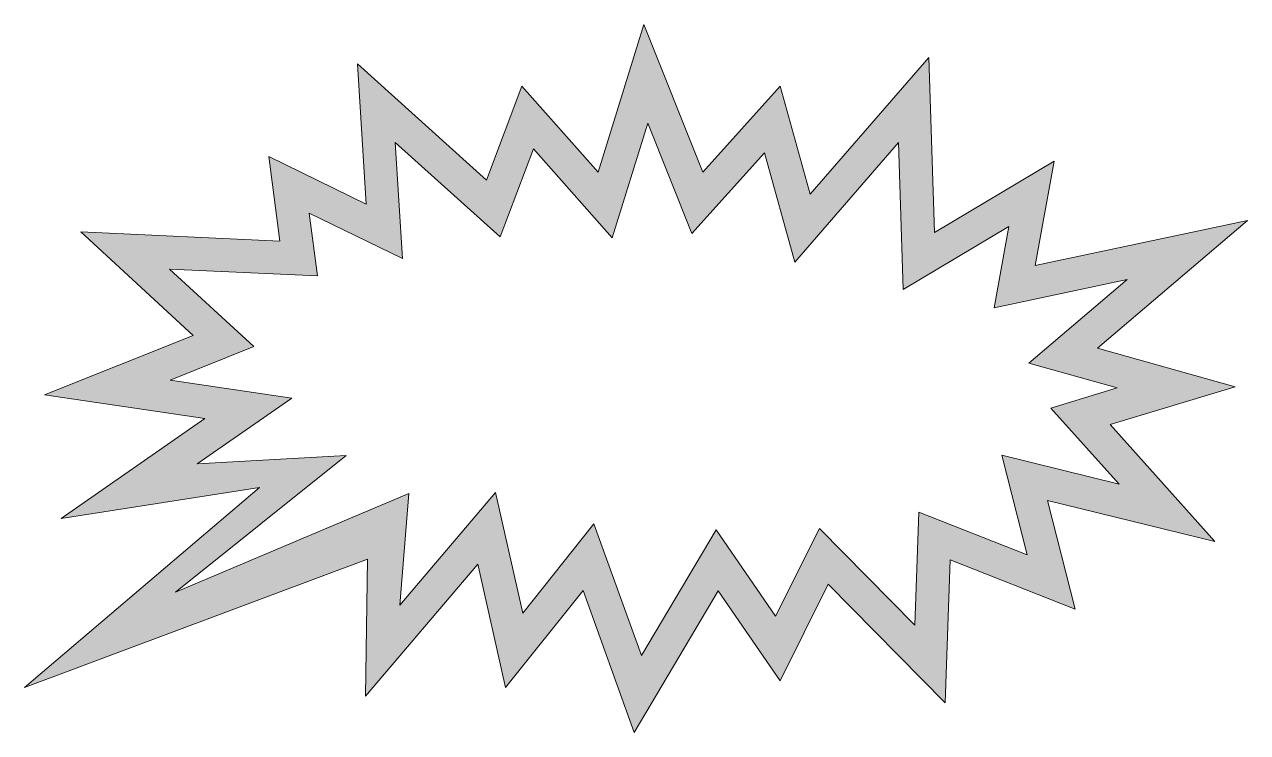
# Model space of a CAD drawing. Header units: inches. Extents: x 0 to 102, y 0 to 59.
import ezdxf

# ---------------------------------------------------------------- set-up
doc = ezdxf.new("R2010")
doc.units = ezdxf.units.IN
doc.header["$MEASUREMENT"] = 0
doc.layers.add('Layer 1', color=7, linetype='Continuous')

msp = doc.modelspace()

# ---------------------------------------------------------------- hatches: boundary and pattern name
at = {"layer": 'Layer 1', "true_color": 0xbbb3ae}
h = msp.add_hatch(color=253, dxfattribs=at)
h.dxf.hatch_style = 2
h.paths.add_polyline_path([(89.13, 31.92), (101.6, 42.53), (83.96, 38.8), (85.53, 47.46), (75.59, 41.53), (75.12, 56.07), (65.27, 44.72), (62.78, 53.69), (56.34, 46.54), (51.46, 58.81), (47.65, 46.54), (41.33, 53.69), (38.38, 45.88), (27.66, 55.53), (28.38, 43.89), (20.31, 47.85), (21.21, 40.81), (4.68, 41.58), (14.01, 32.98), (1.67, 28.04), (14.98, 26.07), (3.04, 17.78), (19.53, 20.34), (0, 3.74), (28.5, 14.41), (28.34, 3.01), (37.67, 13.99), (39.97, 3.74), (46.4, 11.79), (50.64, 0), (57.62, 11.77), (62.78, 4.3), (66.77, 12.31), (76.48, 2.46), (76.9, 14.35), (87.29, 10.26), (84.97, 19.28), (98.88, 15.88), (90.18, 25.58), (100.56, 28.72)])
h.paths.add_polyline_path([(90.93, 20.64), (81.18, 23.03), (83.3, 14.77), (74.3, 18.31), (73.97, 8.91), (66.03, 16.96), (62.4, 9.66), (57.45, 16.83), (51.25, 6.39), (47.31, 17.33), (41.39, 9.91), (39.14, 19.95), (31.18, 10.58), (31.92, 19.86), (12.56, 11.67), (26.72, 23), (14.36, 22.31), (22.22, 27.76), (12.09, 29.26), (19.05, 32.05), (12.06, 38.49), (24.33, 37.92), (23.66, 43.15), (31.4, 39.36), (30.8, 49.02), (39.53, 41.17), (42.29, 48.48), (48.82, 41.09), (51.78, 50.61), (55.43, 41.44), (61.48, 48.16), (64, 39.08), (72.61, 49.01), (73, 36.8), (81.77, 42.03), (80.54, 35.28), (91.61, 37.62), (83.44, 30.67), (90.78, 28.62), (85.27, 26.95)])

# ---------------------------------------------------------------- linework, layer by layer
at = {"layer": 'Layer 1', "lineweight": 0}
for points in [[(89.13, 31.92), (101.6, 42.53), (83.96, 38.8), (85.53, 47.46), (75.59, 41.53), (75.12, 56.07), (65.27, 44.72), (62.78, 53.69), (56.34, 46.54), (51.46, 58.81), (47.65, 46.54), (41.33, 53.69), (38.38, 45.88), (27.66, 55.53), (28.38, 43.89), (20.31, 47.85), (21.21, 40.81), (4.68, 41.58), (14.01, 32.98), (1.67, 28.04), (14.98, 26.07), (3.04, 17.78), (19.53, 20.34), (0, 3.74), (28.5, 14.41), (28.34, 3.01), (37.67, 13.99), (39.97, 3.74), (46.4, 11.79), (50.64, 0), (57.62, 11.77), (62.78, 4.3), (66.77, 12.31), (76.48, 2.46), (76.9, 14.35), (87.29, 10.26), (84.97, 19.28), (98.88, 15.88), (90.18, 25.58), (100.56, 28.72), (89.13, 31.92)], [(90.93, 20.64), (81.18, 23.03), (83.3, 14.77), (74.3, 18.31), (73.97, 8.91), (66.03, 16.96), (62.4, 9.66), (57.45, 16.83), (51.25, 6.39), (47.31, 17.33), (41.39, 9.91), (39.14, 19.95), (31.18, 10.58), (31.92, 19.86), (12.56, 11.67), (26.72, 23), (14.36, 22.31), (22.22, 27.76), (12.09, 29.26), (19.05, 32.05), (12.06, 38.49), (24.33, 37.92), (23.66, 43.15), (31.4, 39.36), (30.8, 49.02), (39.53, 41.17), (42.29, 48.48), (48.82, 41.09), (51.78, 50.61), (55.43, 41.44), (61.48, 48.16), (64, 39.08), (72.61, 49.01), (73, 36.8), (81.77, 42.03), (80.54, 35.28), (91.61, 37.62), (83.44, 30.67), (90.78, 28.62), (85.27, 26.95), (90.93, 20.64)]]:
    msp.add_lwpolyline(points, dxfattribs=at)

doc.saveas('drawing.dxf')
